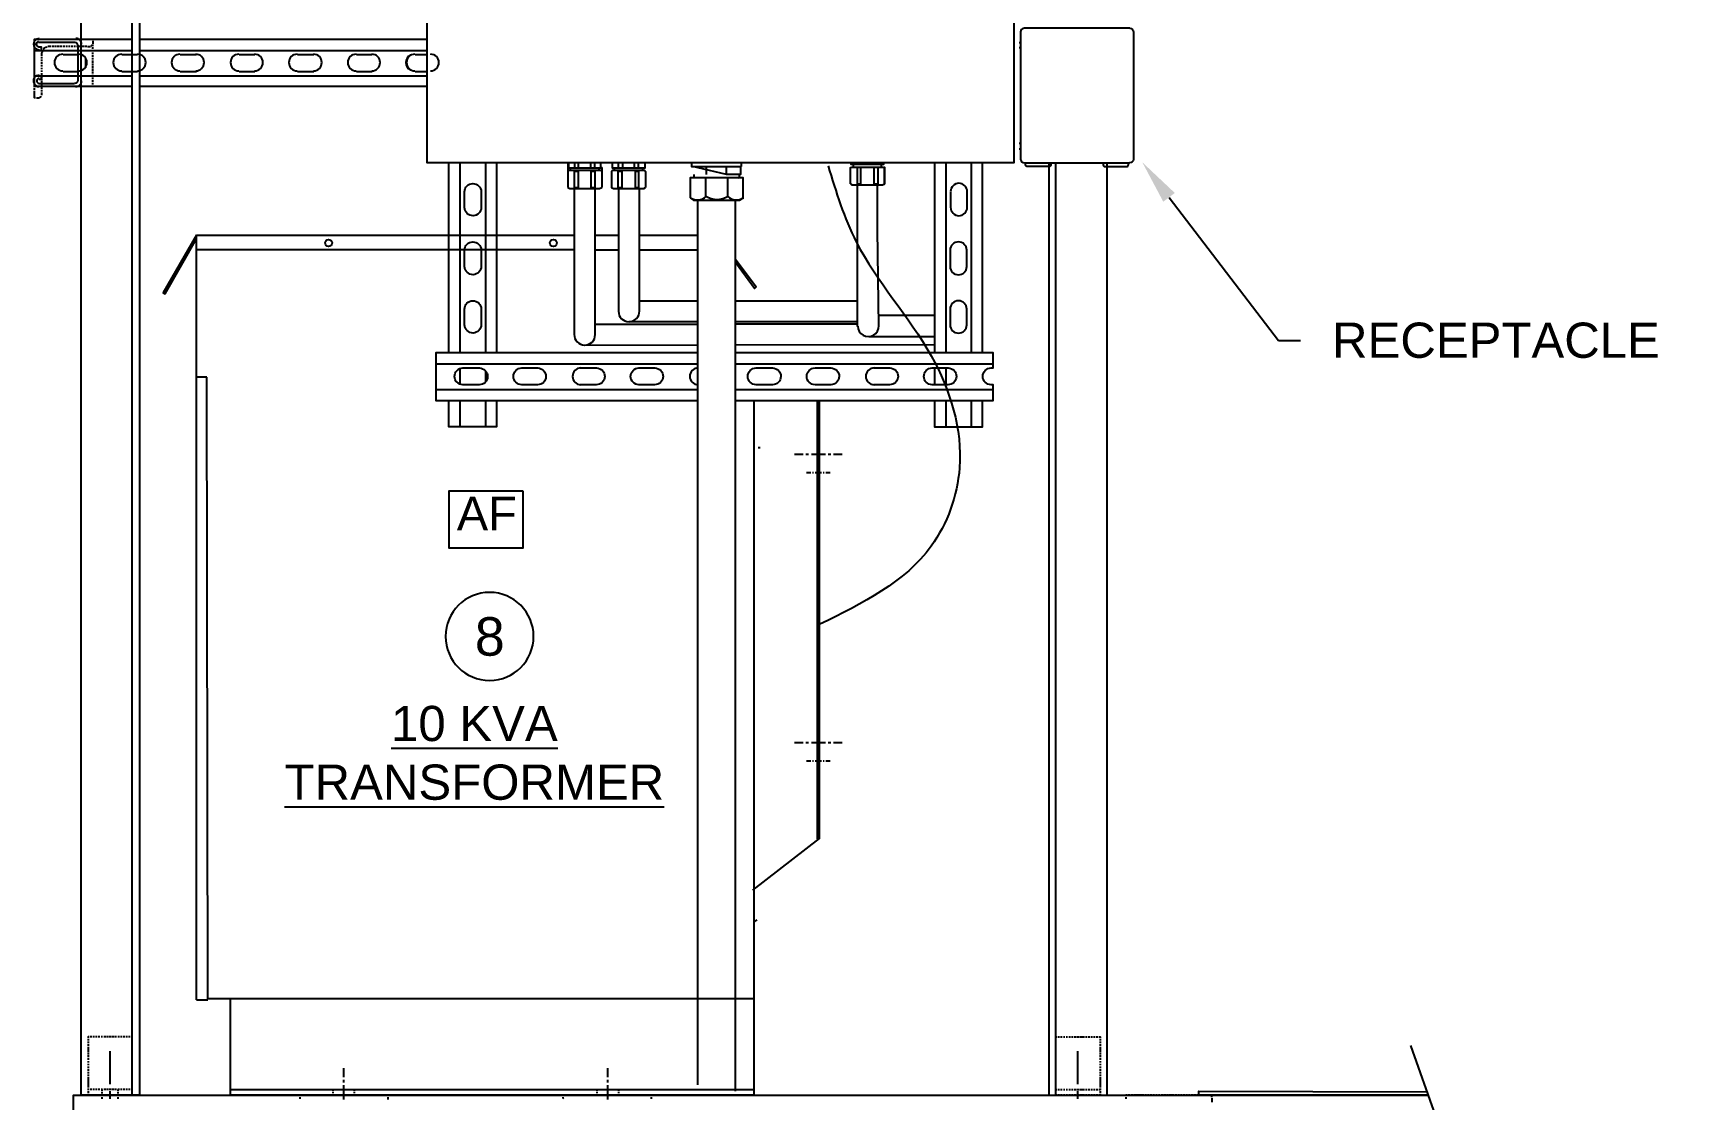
# Model space of a CAD drawing. Header units: feet. Extents: x -159 to 1687, y -48 to 1556.
# Drawn here: x 1392.9 to 1449.8, y 1010.7 to 1047 of the extents above; entities that cross this region are included whole.
import ezdxf
from ezdxf import colors
from ezdxf.entities.mleader import LeaderData, LeaderLine
from ezdxf.enums import TextEntityAlignment as Align
from ezdxf.math import Vec2, Vec3

# ---------------------------------------------------------------- set-up
doc = ezdxf.new("R2010")
doc.units = ezdxf.units.FT
doc.header["$MEASUREMENT"] = 0
for name, color, linetype in [('E-TEXT', 7, 'Continuous'), ('G-ANNO-TEXT', 1, 'Continuous'), ('PDF8_0', 7, 'Continuous'), ('PDF8_LP_OBJ-Hidden', 7, 'Continuous'), ('PDF8_LP_OBJ-Misc', 7, 'Continuous'), ('PDF8_LP_OBJ-Text', 7, 'Continuous'), ('PDF8_Top Plate', 7, 'Continuous')]:
    doc.layers.add(name, color=color, linetype=linetype)
doc.styles.add('NEI-A', font='arial.ttf')

# ---------------------------------------------------------------- blocks, each defined once
blk = doc.blocks.new('CIRCTAG')
at = {"color": 0, "linetype": 'ByBlock', "lineweight": -2, "transparency": 16777216}
blk.add_circle((0, 0), 0.125, dxfattribs=at)
at = {"layer": 'E-TEXT', "color": 0, "transparency": 16777216, "style": 'NEI-A'}
blk.add_attdef('TAGNUMBER', text='', height=0.1, dxfattribs=at).set_placement((0, 0), align=Align.MIDDLE_CENTER)

msp = doc.modelspace()

# ---------------------------------------------------------------- linework, layer by layer
msp.add_lwpolyline([(1398.5041, 1014.04823), (1398.89076, 1014.0489)])
at = {"color": 1}
msp.add_spline([(1420.02905, 1042.47463), (1420.99224, 1039.88313), (1423.54841, 1035.99587), (1424.5116, 1032.18266), (1423.54841, 1029.51711), (1419.74704, 1026.85157)], degree=3, dxfattribs=at)
at = {"layer": 'PDF8_0', "lineweight": 25}
msp.add_lwpolyline([(1439.88849, 1012.50026), (1442.4474, 1005.26535), (1443.73606, 1005.24695), (1441.72943, 1003.5901), (1443.0365, 1003.57169), (1445.577, 996.33678)], dxfattribs=at)
at = {"layer": 'PDF8_LP_OBJ-Hidden', "lineweight": 25}
msp.add_line((1394.96619, 1046.72338), (1394.96619, 1046.63133), dxfattribs=at)
for points in [[(1392.97797, 1046.74179), (1392.97797, 1046.79702), (1393.01479, 1046.79702)], [(1392.97797, 1046.64974), (1392.97797, 1046.72338)], [(1392.97797, 1046.5577), (1392.97797, 1046.61292)], [(1392.97797, 1046.46565), (1392.97797, 1046.52088)], [(1392.97797, 1046.3736), (1392.97797, 1046.42883)], [(1393.05161, 1046.79702), (1393.10683, 1046.79702)], [(1393.14365, 1046.79702), (1393.19888, 1046.79702)], [(1393.2357, 1046.79702), (1393.30934, 1046.79702)], [(1393.25411, 1046.42883), (1393.25411, 1046.41042), (1393.2357, 1046.3736), (1393.2357, 1046.35519)], [(1393.32775, 1046.48406), (1393.30934, 1046.48406), (1393.29093, 1046.44724), (1393.27252, 1046.44724)], [(1393.32775, 1046.79702), (1393.40138, 1046.79702)], [(1393.40138, 1046.53929), (1393.38297, 1046.52088), (1393.34616, 1046.50247)], [(1393.41979, 1046.79702), (1393.49343, 1046.79702)], [(1393.53025, 1046.53929), (1393.4382, 1046.53929)], [(1393.51184, 1046.79702), (1393.58548, 1046.79702)], [(1393.64071, 1046.53929), (1393.56707, 1046.53929)], [(1393.6223, 1046.79702), (1393.67753, 1046.79702)], [(1393.73275, 1046.53929), (1393.65912, 1046.53929)], [(1393.71434, 1046.79702), (1393.76957, 1046.79702)], [(1393.8248, 1046.53929), (1393.75116, 1046.53929)], [(1393.80639, 1046.79702), (1393.86162, 1046.79702)], [(1393.91685, 1046.53929), (1393.84321, 1046.53929)], [(1393.89844, 1046.79702), (1393.95367, 1046.79702)], [(1394.0089, 1046.53929), (1393.95367, 1046.53929)], [(1393.99049, 1046.79702), (1394.04571, 1046.79702)], [(1394.10094, 1046.53929), (1394.04571, 1046.53929)], [(1394.08253, 1046.79702), (1394.13776, 1046.79702)], [(1394.19299, 1046.53929), (1394.13776, 1046.53929)], [(1394.17458, 1046.79702), (1394.22981, 1046.79702)], [(1394.28504, 1046.53929), (1394.22981, 1046.53929)], [(1394.26663, 1046.79702), (1394.34027, 1046.79702)], [(1394.37708, 1046.53929), (1394.32186, 1046.53929)], [(1394.35867, 1046.79702), (1394.43231, 1046.79702)], [(1394.46913, 1046.53929), (1394.4139, 1046.53929)], [(1394.45072, 1046.79702), (1394.52436, 1046.79702)], [(1394.56118, 1046.53929), (1394.50595, 1046.53929)], [(1394.54277, 1046.79702), (1394.61641, 1046.79702)], [(1394.67163, 1046.53929), (1394.598, 1046.53929)], [(1394.65323, 1046.79702), (1394.70845, 1046.79702)], [(1394.76368, 1046.53929), (1394.69004, 1046.53929)], [(1394.74527, 1046.79702), (1394.8005, 1046.79702)], [(1394.78209, 1046.53929), (1394.89255, 1046.53929)], [(1394.83732, 1046.79702), (1394.89255, 1046.79702)], [(1394.91096, 1046.5577), (1394.92937, 1046.5761), (1394.94778, 1046.59451)], [(1394.92937, 1046.79702), (1394.96619, 1046.79702), (1394.96619, 1046.74179)], [(1394.96619, 1046.5577), (1394.96619, 1046.61292)], [(1394.96619, 1046.46565), (1394.96619, 1046.52088)], [(1394.96619, 1046.3736), (1394.96619, 1046.42883)], [(1392.97797, 1046.28155), (1392.97797, 1046.33678)], [(1392.97797, 1046.18951), (1392.97797, 1046.24474)], [(1392.97797, 1046.09746), (1392.97797, 1046.15269)], [(1392.97797, 1045.987), (1392.97797, 1046.06064)], [(1392.97797, 1045.89496), (1392.97797, 1045.96859)], [(1392.97797, 1045.80291), (1392.97797, 1045.87655)], [(1393.2357, 1046.33678), (1393.21729, 1046.29996), (1393.21729, 1046.22633)], [(1393.21729, 1046.18951), (1393.21729, 1046.13428)], [(1393.21729, 1046.09746), (1393.21729, 1046.04223)], [(1393.21729, 1046.00541), (1393.21729, 1045.95018)], [(1393.21729, 1045.91337), (1393.21729, 1045.85814)], [(1394.96619, 1046.28155), (1394.96619, 1046.33678)], [(1394.96619, 1046.18951), (1394.96619, 1046.24474)], [(1394.96619, 1046.09746), (1394.96619, 1046.15269)], [(1394.96619, 1045.987), (1394.96619, 1046.06064)], [(1394.96619, 1045.89496), (1394.96619, 1045.96859)], [(1394.96619, 1045.80291), (1394.96619, 1045.87655)], [(1392.97797, 1045.71086), (1392.97797, 1045.7845)], [(1392.97797, 1045.61881), (1392.97797, 1045.69245)], [(1392.97797, 1045.52677), (1392.97797, 1045.582)], [(1392.97797, 1045.43472), (1392.97797, 1045.48995)], [(1392.97797, 1045.34267), (1392.97797, 1045.3979)], [(1392.97797, 1045.25063), (1392.97797, 1045.30585)], [(1393.21729, 1045.82132), (1393.21729, 1045.76609)], [(1393.21729, 1045.72927), (1393.21729, 1045.67404)], [(1393.21729, 1045.63722), (1393.21729, 1045.56359)], [(1393.21729, 1045.54518), (1393.21729, 1045.47154)], [(1393.21729, 1045.45313), (1393.21729, 1045.37949)], [(1393.21729, 1045.36108), (1393.21729, 1045.28745)], [(1394.96619, 1045.71086), (1394.96619, 1045.7845)], [(1394.96619, 1045.61881), (1394.96619, 1045.69245)], [(1394.96619, 1045.52677), (1394.96619, 1045.582)], [(1394.96619, 1045.43472), (1394.96619, 1045.48995)], [(1394.96619, 1045.34267), (1394.96619, 1045.3979)], [(1394.96619, 1045.25063), (1394.96619, 1045.30585)], [(1392.97797, 1045.15858), (1392.97797, 1045.21381)], [(1392.97797, 1045.06653), (1392.97797, 1045.12176)], [(1392.97797, 1044.95608), (1392.97797, 1045.02971)], [(1392.97797, 1044.86403), (1392.97797, 1044.93767)], [(1393.01479, 1044.79039), (1392.97797, 1044.79039), (1392.97797, 1044.84562)], [(1393.05161, 1044.79039), (1393.14365, 1044.79039)], [(1393.16206, 1044.8088), (1393.18047, 1044.82721), (1393.19888, 1044.82721), (1393.19888, 1044.84562)], [(1393.21729, 1045.25063), (1393.21729, 1045.1954)], [(1393.21729, 1045.15858), (1393.21729, 1045.10335)], [(1393.21729, 1045.06653), (1393.21729, 1045.0113)], [(1393.21729, 1044.97448), (1393.21729, 1044.88244)], [(1394.96619, 1045.17699), (1394.96619, 1045.21381)], [(1394.84062, 1012.79481), (1394.8038, 1012.79481), (1394.8038, 1012.75799)], [(1394.8038, 1012.72117), (1394.8038, 1012.66594)], [(1394.8038, 1012.62912), (1394.8038, 1012.5739)], [(1394.8038, 1012.53708), (1394.8038, 1012.48185)], [(1394.8038, 1012.44503), (1394.8038, 1012.37139)], [(1394.8038, 1012.35298), (1394.8038, 1012.27935)], [(1394.93267, 1012.79481), (1394.87744, 1012.79481)], [(1395.02472, 1012.79481), (1394.96949, 1012.79481)], [(1395.11677, 1012.79481), (1395.06154, 1012.79481)], [(1395.20881, 1012.79481), (1395.15358, 1012.79481)], [(1395.30086, 1012.79481), (1395.24563, 1012.79481)], [(1395.41132, 1012.79481), (1395.33768, 1012.79481)], [(1395.50336, 1012.79481), (1395.42973, 1012.79481)], [(1395.59541, 1012.79481), (1395.52177, 1012.79481)], [(1395.68746, 1012.79481), (1395.61382, 1012.79481)], [(1395.7795, 1012.79481), (1395.70587, 1012.79481)], [(1395.87155, 1012.79481), (1395.81632, 1012.79481)], [(1395.9636, 1012.79481), (1395.90837, 1012.79481)], [(1396.05565, 1012.79481), (1396.00042, 1012.79481)], [(1396.14769, 1012.79481), (1396.09246, 1012.79481)], [(1396.23974, 1012.79481), (1396.18451, 1012.79481)], [(1396.31338, 1012.75799), (1396.31338, 1012.79481), (1396.27656, 1012.79481)], [(1396.31338, 1012.66594), (1396.31338, 1012.72117)], [(1396.31338, 1012.5739), (1396.31338, 1012.62912)], [(1396.31338, 1012.48185), (1396.31338, 1012.53708)], [(1396.31338, 1012.37139), (1396.31338, 1012.44503)], [(1396.31338, 1012.27935), (1396.31338, 1012.35298)], [(1427.79349, 1012.75799), (1427.79349, 1012.79481), (1427.83031, 1012.79481)], [(1427.79349, 1012.66594), (1427.79349, 1012.72117)], [(1427.79349, 1012.5739), (1427.79349, 1012.62912)], [(1427.79349, 1012.48185), (1427.79349, 1012.53708)], [(1427.79349, 1012.37139), (1427.79349, 1012.44503)], [(1427.79349, 1012.27935), (1427.79349, 1012.35298)], [(1427.86713, 1012.79481), (1427.92236, 1012.79481)], [(1427.95918, 1012.79481), (1428.01441, 1012.79481)], [(1428.05123, 1012.79481), (1428.10645, 1012.79481)], [(1428.14327, 1012.79481), (1428.1985, 1012.79481)], [(1428.23532, 1012.79481), (1428.29055, 1012.79481)], [(1428.32737, 1012.79481), (1428.3826, 1012.79481)], [(1428.41942, 1012.79481), (1428.49305, 1012.79481)], [(1428.51146, 1012.79481), (1428.5851, 1012.79481)], [(1428.60351, 1012.79481), (1428.67715, 1012.79481)], [(1428.69556, 1012.79481), (1428.76919, 1012.79481)], [(1428.80601, 1012.79481), (1428.86124, 1012.79481)], [(1428.89806, 1012.79481), (1428.95329, 1012.79481)], [(1428.99011, 1012.79481), (1429.04534, 1012.79481)], [(1429.08215, 1012.79481), (1429.13738, 1012.79481)], [(1429.1742, 1012.79481), (1429.22943, 1012.79481)], [(1429.26625, 1012.79481), (1429.30307, 1012.79481), (1429.30307, 1012.75799)], [(1429.30307, 1012.72117), (1429.30307, 1012.66594)], [(1429.30307, 1012.62912), (1429.30307, 1012.5739)], [(1429.30307, 1012.53708), (1429.30307, 1012.48185)], [(1429.30307, 1012.44503), (1429.30307, 1012.37139)], [(1429.30307, 1012.35298), (1429.30307, 1012.27935)], [(1394.8038, 1012.26094), (1394.8038, 1012.1873)], [(1394.8038, 1012.16889), (1394.8038, 1012.09525)], [(1394.8038, 1012.05843), (1394.8038, 1012.0032)], [(1394.8038, 1011.96639), (1394.8038, 1011.91116)], [(1394.8038, 1011.87434), (1394.8038, 1011.81911)], [(1394.8038, 1011.78229), (1394.8038, 1011.72706)], [(1396.31338, 1012.1873), (1396.31338, 1012.26094)], [(1396.31338, 1012.09525), (1396.31338, 1012.16889)], [(1396.31338, 1012.0032), (1396.31338, 1012.05843)], [(1396.31338, 1011.91116), (1396.31338, 1011.96639)], [(1396.31338, 1011.81911), (1396.31338, 1011.87434)], [(1396.31338, 1011.72706), (1396.31338, 1011.78229)], [(1427.79349, 1012.1873), (1427.79349, 1012.26094)], [(1427.79349, 1012.09525), (1427.79349, 1012.16889)], [(1427.79349, 1012.0032), (1427.79349, 1012.05843)], [(1427.79349, 1011.91116), (1427.79349, 1011.96639)], [(1427.79349, 1011.81911), (1427.79349, 1011.87434)], [(1427.79349, 1011.72706), (1427.79349, 1011.78229)], [(1429.30307, 1012.26094), (1429.30307, 1012.1873)], [(1429.30307, 1012.16889), (1429.30307, 1012.09525)], [(1429.30307, 1012.05843), (1429.30307, 1012.0032)], [(1429.30307, 1011.96639), (1429.30307, 1011.91116)], [(1429.30307, 1011.87434), (1429.30307, 1011.81911)], [(1429.30307, 1011.78229), (1429.30307, 1011.72706)], [(1394.8038, 1011.69024), (1394.8038, 1011.63502)], [(1394.8038, 1011.5982), (1394.8038, 1011.54297)], [(1394.8038, 1011.50615), (1394.8038, 1011.45092)], [(1394.8038, 1011.4141), (1394.8038, 1011.34047)], [(1394.8038, 1011.32206), (1394.8038, 1011.24842)], [(1394.8038, 1011.23001), (1394.8038, 1011.15637)], [(1396.31338, 1011.63502), (1396.31338, 1011.69024)], [(1396.31338, 1011.54297), (1396.31338, 1011.5982)], [(1396.31338, 1011.45092), (1396.31338, 1011.50615)], [(1396.31338, 1011.34047), (1396.31338, 1011.4141)], [(1396.31338, 1011.24842), (1396.31338, 1011.32206)], [(1396.31338, 1011.15637), (1396.31338, 1011.23001)], [(1427.79349, 1011.63502), (1427.79349, 1011.69024)], [(1427.79349, 1011.54297), (1427.79349, 1011.5982)], [(1427.79349, 1011.45092), (1427.79349, 1011.50615)], [(1427.79349, 1011.34047), (1427.79349, 1011.4141)], [(1427.79349, 1011.24842), (1427.79349, 1011.32206)], [(1427.79349, 1011.15637), (1427.79349, 1011.23001)], [(1429.30307, 1011.69024), (1429.30307, 1011.63502)], [(1429.30307, 1011.5982), (1429.30307, 1011.54297)], [(1429.30307, 1011.50615), (1429.30307, 1011.45092)], [(1429.30307, 1011.4141), (1429.30307, 1011.34047)], [(1429.30307, 1011.32206), (1429.30307, 1011.24842)], [(1429.30307, 1011.23001), (1429.30307, 1011.15637)], [(1394.8038, 1011.13796), (1394.8038, 1011.06432)], [(1394.8038, 1011.0275), (1394.8038, 1010.97228)], [(1394.84062, 1010.99069), (1394.8038, 1010.99069)], [(1394.8038, 1010.93546), (1394.8038, 1010.88023)], [(1394.8038, 1010.84341), (1394.8038, 1010.80659), (1394.84062, 1010.80659)], [(1394.93267, 1010.99069), (1394.87744, 1010.99069)], [(1394.87744, 1010.80659), (1394.93267, 1010.80659)], [(1395.02472, 1010.99069), (1394.96949, 1010.99069)], [(1394.96949, 1010.80659), (1395.02472, 1010.80659)], [(1395.11677, 1010.99069), (1395.06154, 1010.99069)], [(1395.06154, 1010.80659), (1395.11677, 1010.80659)], [(1395.20881, 1010.99069), (1395.15358, 1010.99069)], [(1395.15358, 1010.80659), (1395.20881, 1010.80659)], [(1395.30086, 1010.99069), (1395.24563, 1010.99069)], [(1395.24563, 1010.80659), (1395.30086, 1010.80659)], [(1395.28245, 1010.95387), (1395.28245, 1010.99069)], [(1395.28245, 1010.86182), (1395.28245, 1010.91705)], [(1395.28245, 1010.76977), (1395.28245, 1010.825)], [(1395.28245, 1010.67773), (1395.28245, 1010.73295)], [(1395.41132, 1010.99069), (1395.33768, 1010.99069)], [(1395.33768, 1010.80659), (1395.41132, 1010.80659)], [(1395.50336, 1010.99069), (1395.42973, 1010.99069)], [(1395.42973, 1010.80659), (1395.50336, 1010.80659)], [(1395.59541, 1010.99069), (1395.52177, 1010.99069)], [(1395.52177, 1010.80659), (1395.59541, 1010.80659)], [(1395.68746, 1010.99069), (1395.61382, 1010.99069)], [(1395.61382, 1010.80659), (1395.68746, 1010.80659)], [(1395.7795, 1010.99069), (1395.70587, 1010.99069)], [(1395.70587, 1010.80659), (1395.7795, 1010.80659)], [(1395.87155, 1010.99069), (1395.81632, 1010.99069)], [(1395.81632, 1010.80659), (1395.87155, 1010.80659)], [(1395.83473, 1010.95387), (1395.83473, 1010.99069)], [(1395.83473, 1010.86182), (1395.83473, 1010.91705)], [(1395.83473, 1010.76977), (1395.83473, 1010.825)], [(1395.83473, 1010.67773), (1395.83473, 1010.73295)], [(1395.9636, 1010.99069), (1395.90837, 1010.99069)], [(1395.90837, 1010.80659), (1395.9636, 1010.80659)], [(1396.05565, 1010.99069), (1396.00042, 1010.99069)], [(1396.00042, 1010.80659), (1396.05565, 1010.80659)], [(1396.14769, 1010.99069), (1396.09246, 1010.99069)], [(1396.09246, 1010.80659), (1396.14769, 1010.80659)], [(1396.23974, 1010.99069), (1396.18451, 1010.99069)], [(1396.18451, 1010.80659), (1396.23974, 1010.80659)], [(1396.31338, 1010.99069), (1396.27656, 1010.99069)], [(1396.27656, 1010.80659), (1396.31338, 1010.80659), (1396.31338, 1010.84341)], [(1396.31338, 1011.06432), (1396.31338, 1011.13796)], [(1396.31338, 1010.97228), (1396.31338, 1011.0275)], [(1396.31338, 1010.88023), (1396.31338, 1010.93546)], [(1402.03871, 1010.80659), (1402.0203, 1010.80659), (1402.0203, 1010.76977)], [(1402.0203, 1010.73295), (1402.0203, 1010.67773)], [(1402.14917, 1010.80659), (1402.07553, 1010.80659)], [(1402.24121, 1010.80659), (1402.16757, 1010.80659)], [(1402.33326, 1010.80659), (1402.25962, 1010.80659)], [(1402.42531, 1010.80659), (1402.35167, 1010.80659)], [(1402.51735, 1010.80659), (1402.46213, 1010.80659)], [(1402.6094, 1010.80659), (1402.55417, 1010.80659)], [(1402.70145, 1010.80659), (1402.64622, 1010.80659)], [(1402.7935, 1010.80659), (1402.73827, 1010.80659)], [(1402.88554, 1010.80659), (1402.83031, 1010.80659)], [(1402.97759, 1010.80659), (1402.92236, 1010.80659)], [(1403.06964, 1010.80659), (1403.01441, 1010.80659)], [(1403.18009, 1010.80659), (1403.10646, 1010.80659)], [(1403.27214, 1010.80659), (1403.1985, 1010.80659)], [(1403.36419, 1010.80659), (1403.29055, 1010.80659)], [(1403.45623, 1010.80659), (1403.3826, 1010.80659)], [(1403.54828, 1010.80659), (1403.49305, 1010.80659)], [(1403.64033, 1010.80659), (1403.5851, 1010.80659)], [(1403.73238, 1010.80659), (1403.67715, 1010.80659)], [(1403.82442, 1010.80659), (1403.76919, 1010.80659)], [(1403.91647, 1010.80659), (1403.86124, 1010.80659)], [(1404.00852, 1010.80659), (1403.95329, 1010.80659)], [(1404.10056, 1010.80659), (1404.04534, 1010.80659)], [(1404.21102, 1010.80659), (1404.13738, 1010.80659)], [(1404.30307, 1010.80659), (1404.22943, 1010.80659)], [(1404.39512, 1010.80659), (1404.32148, 1010.80659)], [(1404.48716, 1010.80659), (1404.41352, 1010.80659)], [(1404.57921, 1010.80659), (1404.52398, 1010.80659)], [(1404.67126, 1010.80659), (1404.61603, 1010.80659)], [(1404.7633, 1010.80659), (1404.70808, 1010.80659)], [(1404.85535, 1010.80659), (1404.80012, 1010.80659)], [(1404.9474, 1010.80659), (1404.89217, 1010.80659)], [(1405.02104, 1010.76977), (1405.02104, 1010.80659), (1404.98422, 1010.80659)], [(1405.02104, 1010.73295), (1405.02104, 1010.65932)], [(1411.0041, 1010.76977), (1411.0041, 1010.80659), (1411.04092, 1010.80659)], [(1411.02251, 1010.67773), (1411.0041, 1010.69614), (1411.0041, 1010.73295)], [(1411.07774, 1010.80659), (1411.13296, 1010.80659)], [(1411.16978, 1010.80659), (1411.22501, 1010.80659)], [(1411.26183, 1010.80659), (1411.31706, 1010.80659)], [(1411.35388, 1010.80659), (1411.42752, 1010.80659)], [(1411.44593, 1010.80659), (1411.51956, 1010.80659)], [(1411.53797, 1010.80659), (1411.61161, 1010.80659)], [(1411.63002, 1010.80659), (1411.70366, 1010.80659)], [(1411.74048, 1010.80659), (1411.7957, 1010.80659)], [(1411.83252, 1010.80659), (1411.88775, 1010.80659)], [(1411.92457, 1010.80659), (1411.9798, 1010.80659)], [(1412.01662, 1010.80659), (1412.07185, 1010.80659)], [(1412.10866, 1010.80659), (1412.16389, 1010.80659)], [(1412.20071, 1010.80659), (1412.25594, 1010.80659)], [(1412.29276, 1010.80659), (1412.34799, 1010.80659)], [(1412.38481, 1010.80659), (1412.45844, 1010.80659)], [(1412.47685, 1010.80659), (1412.55049, 1010.80659)], [(1412.5689, 1010.80659), (1412.64254, 1010.80659)], [(1412.66095, 1010.80659), (1412.73458, 1010.80659)], [(1412.7714, 1010.80659), (1412.82663, 1010.80659)], [(1412.86345, 1010.80659), (1412.91868, 1010.80659)], [(1412.9555, 1010.80659), (1413.01073, 1010.80659)], [(1413.04755, 1010.80659), (1413.10277, 1010.80659)], [(1413.13959, 1010.80659), (1413.19482, 1010.80659)], [(1413.23164, 1010.80659), (1413.28687, 1010.80659)], [(1413.32369, 1010.80659), (1413.37891, 1010.80659)], [(1413.41573, 1010.80659), (1413.48937, 1010.80659)], [(1413.50778, 1010.80659), (1413.58142, 1010.80659)], [(1413.59983, 1010.80659), (1413.67347, 1010.80659)], [(1413.69188, 1010.80659), (1413.76551, 1010.80659)], [(1413.80233, 1010.80659), (1413.85756, 1010.80659)], [(1413.89438, 1010.80659), (1413.94961, 1010.80659)], [(1413.98643, 1010.80659), (1414.00484, 1010.80659), (1414.00484, 1010.76977)], [(1414.00484, 1010.73295), (1414.00484, 1010.67773)], [(1427.79349, 1011.06432), (1427.79349, 1011.13796)], [(1427.79349, 1010.97228), (1427.79349, 1011.0275)], [(1427.79349, 1010.99069), (1427.83031, 1010.99069)], [(1427.79349, 1010.88023), (1427.79349, 1010.93546)], [(1427.83031, 1010.80659), (1427.79349, 1010.80659), (1427.79349, 1010.84341)], [(1427.86713, 1010.99069), (1427.92236, 1010.99069)], [(1427.92236, 1010.80659), (1427.86713, 1010.80659)], [(1427.95918, 1010.99069), (1428.01441, 1010.99069)], [(1428.01441, 1010.80659), (1427.95918, 1010.80659)], [(1428.05123, 1010.99069), (1428.10645, 1010.99069)], [(1428.10645, 1010.80659), (1428.05123, 1010.80659)], [(1428.14327, 1010.99069), (1428.1985, 1010.99069)], [(1428.1985, 1010.80659), (1428.14327, 1010.80659)], [(1428.23532, 1010.99069), (1428.29055, 1010.99069)], [(1428.29055, 1010.80659), (1428.23532, 1010.80659)], [(1428.32737, 1010.99069), (1428.3826, 1010.99069)], [(1428.3826, 1010.80659), (1428.32737, 1010.80659)], [(1428.41942, 1010.99069), (1428.49305, 1010.99069)], [(1428.49305, 1010.80659), (1428.41942, 1010.80659)], [(1428.51146, 1010.99069), (1428.5851, 1010.99069)], [(1428.5851, 1010.80659), (1428.51146, 1010.80659)], [(1428.60351, 1010.99069), (1428.67715, 1010.99069)], [(1428.67715, 1010.80659), (1428.60351, 1010.80659)], [(1428.69556, 1010.99069), (1428.76919, 1010.99069)], [(1428.76919, 1010.80659), (1428.69556, 1010.80659)], [(1428.80601, 1010.99069), (1428.86124, 1010.99069)], [(1428.86124, 1010.80659), (1428.80601, 1010.80659)], [(1428.89806, 1010.99069), (1428.95329, 1010.99069)], [(1428.95329, 1010.80659), (1428.89806, 1010.80659)], [(1428.99011, 1010.99069), (1429.04534, 1010.99069)], [(1429.04534, 1010.80659), (1428.99011, 1010.80659)], [(1429.08215, 1010.99069), (1429.13738, 1010.99069)], [(1429.13738, 1010.80659), (1429.08215, 1010.80659)], [(1429.1742, 1010.99069), (1429.22943, 1010.99069)], [(1429.22943, 1010.80659), (1429.1742, 1010.80659)], [(1429.26625, 1010.99069), (1429.30307, 1010.99069)], [(1429.30307, 1010.84341), (1429.30307, 1010.80659), (1429.26625, 1010.80659)], [(1429.30307, 1011.13796), (1429.30307, 1011.06432)], [(1429.30307, 1011.0275), (1429.30307, 1010.97228)], [(1429.30307, 1010.93546), (1429.30307, 1010.88023)], [(1430.22354, 1010.80659), (1430.18672, 1010.80659), (1430.18672, 1010.76977)], [(1430.18672, 1010.73295), (1430.18672, 1010.67773)], [(1430.31559, 1010.80659), (1430.26036, 1010.80659)], [(1430.42604, 1010.80659), (1430.3524, 1010.80659)], [(1430.51809, 1010.80659), (1430.44445, 1010.80659)], [(1430.61014, 1010.80659), (1430.5365, 1010.80659)], [(1430.70218, 1010.80659), (1430.62855, 1010.80659)], [(1430.79423, 1010.80659), (1430.72059, 1010.80659)], [(1430.88628, 1010.80659), (1430.83105, 1010.80659)], [(1430.97833, 1010.80659), (1430.9231, 1010.80659)], [(1431.07037, 1010.80659), (1431.01514, 1010.80659)], [(1431.16242, 1010.80659), (1431.10719, 1010.80659)], [(1431.25447, 1010.80659), (1431.19924, 1010.80659)], [(1431.34651, 1010.80659), (1431.29129, 1010.80659)], [(1431.45697, 1010.80659), (1431.38333, 1010.80659)], [(1431.54902, 1010.80659), (1431.47538, 1010.80659)], [(1431.64106, 1010.80659), (1431.56743, 1010.80659)], [(1431.73311, 1010.80659), (1431.65947, 1010.80659)], [(1431.82516, 1010.80659), (1431.75152, 1010.80659)], [(1431.91721, 1010.80659), (1431.86198, 1010.80659)], [(1432.00925, 1010.80659), (1431.95402, 1010.80659)], [(1432.1013, 1010.80659), (1432.04607, 1010.80659)], [(1432.19335, 1010.80659), (1432.13812, 1010.80659)], [(1432.28539, 1010.80659), (1432.23017, 1010.80659)], [(1432.37744, 1010.80659), (1432.32221, 1010.80659)], [(1432.4879, 1010.80659), (1432.41426, 1010.80659)], [(1432.57995, 1010.80659), (1432.50631, 1010.80659)], [(1432.67199, 1010.80659), (1432.59835, 1010.80659)], [(1432.76404, 1010.80659), (1432.6904, 1010.80659)], [(1432.85609, 1010.80659), (1432.78245, 1010.80659)], [(1432.94813, 1010.80659), (1432.89291, 1010.80659)], [(1433.04018, 1010.80659), (1432.98495, 1010.80659)], [(1433.11382, 1010.73295), (1433.11382, 1010.80659), (1433.077, 1010.80659)], [(1433.11382, 1010.69614), (1433.11382, 1010.56727)]]:
    msp.add_lwpolyline(points, dxfattribs=at)
at = {"layer": 'PDF8_LP_OBJ-Misc', "lineweight": 25}
for p, q in [((1412.3143, 1042.41557), (1412.3143, 1041.73443)), ((1411.37542, 1039.61734), (1398.5041, 1039.61734))]:
    msp.add_line(p, q, dxfattribs=at)
for points in [[(1396.5527, 1086.78573), (1396.5527, 1010.80659), (1394.56448, 1010.80659), (1394.56448, 1065.53781)], [(1396.31338, 1010.80659), (1396.31338, 1086.78573)], [(1396.31338, 1045.17699), (1392.97797, 1045.17699), (1392.97797, 1046.79702), (1396.31338, 1046.79702)], [(1393.22059, 1046.41042), (1393.22059, 1046.52088), (1393.11014, 1046.52088)], [(1396.5527, 1046.79702), (1406.36806, 1046.79702)], [(1426.59623, 1046.66815), (1426.541, 1046.66815)], [(1426.59623, 1046.50247), (1426.541, 1046.50247)], [(1392.97797, 1046.41042), (1396.31338, 1046.41042)], [(1394.48754, 1046.26314), (1393.95367, 1046.26314)], [(1394.72686, 1045.82132), (1394.72686, 1046.13428)], [(1396.49417, 1046.26314), (1395.96029, 1046.26314)], [(1396.5527, 1046.41042), (1406.36806, 1046.41042)], [(1398.5008, 1046.26314), (1397.94851, 1046.26314)], [(1400.48901, 1046.26314), (1399.95514, 1046.26314)], [(1402.49564, 1046.26314), (1401.94336, 1046.26314)], [(1404.48386, 1046.26314), (1403.94998, 1046.26314)], [(1406.36806, 1046.26314), (1405.95661, 1046.26314)], [(1392.97797, 1045.54518), (1396.31338, 1045.54518)], [(1393.12855, 1045.43472), (1393.22059, 1045.43472), (1393.22059, 1045.54518)], [(1393.95367, 1045.69245), (1394.48754, 1045.69245)], [(1395.96029, 1045.69245), (1396.49417, 1045.69245)], [(1396.5527, 1045.54518), (1406.36806, 1045.54518)], [(1397.94851, 1045.69245), (1398.5008, 1045.69245)], [(1399.95514, 1045.69245), (1400.48901, 1045.69245)], [(1401.94336, 1045.69245), (1402.49564, 1045.69245)], [(1403.94998, 1045.69245), (1404.48386, 1045.69245)], [(1405.95661, 1045.69245), (1406.36806, 1045.69245)], [(1394.34357, 1045.26904), (1393.12855, 1045.26904)], [(1406.36806, 1045.17699), (1396.5527, 1045.17699)], [(1426.541, 1043.244), (1426.59623, 1043.244)], [(1426.541, 1043.0599), (1426.59623, 1043.0599)], [(1407.10443, 1036.10114), (1407.10443, 1042.58126)], [(1407.47262, 1042.58126), (1407.47262, 1036.10114)], [(1408.35628, 1042.58126), (1408.35628, 1036.10114)], [(1408.72446, 1042.58126), (1408.72446, 1036.10114)], [(1412.27748, 1042.58126), (1412.27748, 1042.39717), (1411.17292, 1042.39717), (1411.17292, 1042.58126)], [(1411.19133, 1042.39717), (1411.19133, 1042.58126)], [(1411.39383, 1042.39717), (1411.39383, 1042.58126)], [(1411.5227, 1042.39717), (1411.5227, 1042.58126)], [(1411.94611, 1042.39717), (1411.94611, 1042.58126)], [(1412.07498, 1042.39717), (1412.07498, 1042.58126)], [(1413.78706, 1042.58126), (1413.78706, 1042.39717), (1412.68249, 1042.39717), (1412.68249, 1042.58126)], [(1412.88499, 1042.39717), (1412.88499, 1042.58126)], [(1413.03227, 1042.39717), (1413.03227, 1042.58126)], [(1413.43728, 1042.39717), (1413.43728, 1042.58126)], [(1413.56614, 1042.39717), (1413.56614, 1042.58126)], [(1415.37027, 1042.58126), (1415.37027, 1042.45239), (1417.08234, 1042.45239)], [(1417.04552, 1042.45239), (1417.04552, 1042.17625), (1416.56688, 1042.17625), (1415.40709, 1042.45239)], [(1415.88573, 1042.17625), (1415.88573, 1042.45239)], [(1416.56688, 1042.17625), (1416.56688, 1042.45239)], [(1417.08234, 1042.45239), (1417.08234, 1042.58126)], [(1421.92402, 1042.58126), (1421.92402, 1042.52603), (1420.81946, 1042.52603), (1420.81946, 1042.58126)], [(1420.89309, 1042.43398), (1420.89309, 1042.52603)], [(1421.04037, 1042.52603), (1421.04037, 1042.58126)], [(1421.16924, 1042.52603), (1421.16924, 1042.58126)], [(1421.57424, 1042.52603), (1421.57424, 1042.58126)], [(1421.72152, 1042.52603), (1421.72152, 1042.58126)], [(1421.85038, 1042.43398), (1421.85038, 1042.52603)], [(1423.65451, 1042.58126), (1423.65451, 1036.10114)], [(1424.04111, 1042.58126), (1424.04111, 1036.10114)], [(1424.90635, 1042.58126), (1424.90635, 1036.10114)], [(1425.29295, 1036.10114), (1425.29295, 1042.58126)], [(1426.79874, 1042.58126), (1430.31154, 1042.58126)], [(1427.55417, 1042.58126), (1427.55417, 1010.80659), (1429.54239, 1010.80659), (1429.54239, 1042.58126)], [(1427.79349, 1010.80659), (1427.79349, 1042.58126)], [(1411.17292, 1042.43398), (1411.15451, 1042.41557)], [(1411.15451, 1042.41557), (1411.15451, 1041.73443)], [(1411.15451, 1042.28671), (1411.19133, 1042.32353), (1412.27748, 1042.32353), (1412.3143, 1042.28671)], [(1411.24656, 1042.32353), (1411.24656, 1042.39717)], [(1412.22225, 1042.32353), (1412.22225, 1042.39717)], [(1412.27748, 1042.43398), (1412.3143, 1042.41557)], [(1412.64567, 1042.28671), (1412.64567, 1041.73443), (1412.66408, 1041.73443), (1412.66408, 1042.28671), (1412.64567, 1042.28671), (1412.68249, 1042.32353), (1413.76865, 1042.32353), (1413.80547, 1042.28671)], [(1412.75613, 1042.32353), (1412.75613, 1042.39717)], [(1413.71342, 1042.32353), (1413.71342, 1042.39717)], [(1413.80547, 1042.28671), (1413.80547, 1041.73443)], [(1415.49913, 1042.0658), (1415.46231, 1042.08421), (1415.46231, 1042.17625)], [(1415.84891, 1042.0658), (1415.84891, 1041.43988)], [(1416.6037, 1042.0658), (1416.6037, 1041.43988)], [(1416.95348, 1042.0658), (1417.00871, 1042.08421), (1417.00871, 1042.17625)], [(1420.80105, 1041.86329), (1420.80105, 1042.41557), (1420.83787, 1042.43398), (1421.90561, 1042.43398), (1421.96084, 1042.41557)], [(1411.15451, 1041.73443), (1411.22815, 1041.69761), (1412.24066, 1041.69761), (1412.3143, 1041.73443)], [(1412.64567, 1041.73443), (1412.71931, 1041.69761), (1413.75024, 1041.69761), (1413.80547, 1041.73443)], [(1413.60296, 1037.51842), (1413.60296, 1041.69761)], [(1415.59118, 1011.15659), (1415.59118, 1041.31101)], [(1416.87984, 1010.93568), (1416.87984, 1041.31101)], [(1420.80105, 1041.86329), (1420.85628, 1041.82647), (1421.8872, 1041.82647), (1421.96084, 1041.86329)], [(1421.02196, 1041.82647), (1421.02196, 1037.0032)], [(1424.20679, 1041.59532), (1424.20679, 1041.06144)], [(1424.77748, 1041.06144), (1424.77748, 1041.59532)], [(1398.5041, 1040.1144), (1397.36271, 1038.14459), (1397.43635, 1038.10777), (1398.5041, 1039.98553)], [(1398.5041, 1040.1144), (1411.37542, 1040.1144)], [(1398.5041, 1014.04823), (1398.5041, 1040.1144)], [(1408.20892, 1039.61734), (1407.63871, 1039.61308)], [(1412.09339, 1040.1144), (1412.88499, 1040.1144)], [(1412.09339, 1039.61734), (1412.88499, 1039.61734)], [(1413.60296, 1040.1144), (1415.59118, 1040.1144)], [(1413.60296, 1039.61734), (1415.59118, 1039.61734)], [(1416.87984, 1039.29809), (1417.58318, 1038.34709), (1417.52795, 1038.29186), (1416.87984, 1039.17825)], [(1424.18838, 1039.59893), (1424.18838, 1039.04665)], [(1424.75907, 1039.04665), (1424.75907, 1039.59893)], [(1415.59118, 1037.86845), (1413.58455, 1037.86845)], [(1421.0199, 1037.86845), (1416.87984, 1037.86845)], [(1423.62812, 1037.37139), (1421.78598, 1037.37139)], [(1424.18838, 1037.59231), (1424.18838, 1037.05843)], [(1424.75907, 1037.05843), (1424.75907, 1037.59231)], [(1415.59118, 1037.0727), (1412.09339, 1037.06551)], [(1413.23477, 1037.16889), (1415.59118, 1037.16889)], [(1416.87984, 1037.16889), (1421.0199, 1037.16889)], [(1421.01207, 1037.08385), (1416.87984, 1037.07535)], [(1411.73578, 1036.36589), (1415.59263, 1036.37185)], [(1416.8806, 1036.3727), (1423.65, 1036.3843)], [(1423.62812, 1036.65342), (1421.43621, 1036.65342)], [(1415.59118, 1036.10114), (1406.66261, 1036.10114), (1406.66261, 1034.48111), (1415.59118, 1034.48111)], [(1406.66261, 1035.73295), (1415.59118, 1035.73295)], [(1416.87984, 1035.73295), (1425.66114, 1035.73295)], [(1398.85388, 1035.27272), (1398.5041, 1035.27272)], [(1417.50263, 1014.08347), (1398.8907, 1014.08347), (1398.85388, 1035.2704)], [(1407.47262, 1035.54886), (1407.47262, 1035.0334)], [(1408.35628, 1035.45681), (1408.35628, 1035.12544)], [(1423.65451, 1035.58568), (1423.65451, 1035.01499)], [(1424.04111, 1035.58568), (1424.04111, 1035.01499)], [(1406.66261, 1034.8493), (1415.59118, 1034.8493)], [(1416.87984, 1034.8493), (1425.66114, 1034.8493)], [(1408.72446, 1034.48111), (1408.72446, 1033.57905), (1407.10443, 1033.57905), (1407.10443, 1034.48111)], [(1407.47262, 1034.48111), (1407.47262, 1033.57905)], [(1408.35628, 1034.48111), (1408.35628, 1033.57905)], [(1417.46911, 1017.78442), (1419.73726, 1019.55107), (1419.73726, 1034.48111)], [(1417.50263, 1034.48111), (1417.50263, 1010.80659)], [(1419.66362, 1034.48111), (1419.66362, 1019.55107), (1419.73726, 1019.55107)], [(1423.65451, 1034.48111), (1423.65451, 1033.57905), (1425.29295, 1033.57905), (1425.29295, 1034.48111)], [(1424.04111, 1034.48111), (1424.04111, 1033.57905)], [(1424.90635, 1034.48111), (1424.90635, 1033.57905)], [(1417.71914, 1032.86108), (1417.6455, 1032.86108)], [(1419.18497, 1032.64017), (1418.89042, 1032.64017)], [(1419.36907, 1032.64017), (1419.27702, 1032.64017)], [(1419.93976, 1032.64017), (1419.46112, 1032.64017)], [(1419.73726, 1032.27198), (1419.66362, 1032.27198)], [(1420.12386, 1032.64017), (1420.03181, 1032.64017)], [(1420.51045, 1032.64017), (1420.2159, 1032.64017)], [(1419.44271, 1032.01425), (1419.29543, 1032.01425)], [(1419.53475, 1032.01425), (1419.49794, 1032.01425)], [(1419.8109, 1032.01425), (1419.58998, 1032.01425)], [(1419.73726, 1031.66447), (1419.66362, 1031.66447)], [(1419.90294, 1032.01425), (1419.86612, 1032.01425)], [(1420.10545, 1032.01425), (1419.95817, 1032.01425)], [(1419.18497, 1022.80954), (1418.89042, 1022.80954)], [(1419.36907, 1022.80954), (1419.27702, 1022.80954)], [(1419.93976, 1022.80954), (1419.46112, 1022.80954)], [(1419.73726, 1023.03045), (1419.66362, 1023.03045)], [(1420.12386, 1022.80954), (1420.03181, 1022.80954)], [(1420.51045, 1022.80954), (1420.2159, 1022.80954)], [(1419.44271, 1022.18362), (1419.29543, 1022.18362)], [(1419.53475, 1022.18362), (1419.49794, 1022.18362)], [(1419.8109, 1022.18362), (1419.58998, 1022.18362)], [(1419.73726, 1022.44135), (1419.66362, 1022.44135)], [(1419.90294, 1022.18362), (1419.86612, 1022.18362)], [(1420.10545, 1022.18362), (1419.95817, 1022.18362)], [(1419.73726, 1021.85225), (1419.66362, 1021.85225)], [(1417.50263, 1016.69761), (1417.6093, 1016.78069)], [(1399.66389, 1010.80659), (1399.66389, 1014.08347)], [(1395.55859, 1011.17478), (1395.55859, 1012.29776)], [(1428.54828, 1011.17478), (1428.54828, 1012.29776)], [(1403.51146, 1011.72706), (1403.51146, 1011.4141)], [(1403.51146, 1011.32206), (1403.51146, 1011.23001)], [(1412.51367, 1011.72706), (1412.51367, 1011.4141)], [(1412.51367, 1011.32206), (1412.51367, 1011.23001)], [(1395.55859, 1010.67773), (1395.55859, 1010.93546)], [(1399.66389, 1010.99069), (1417.50263, 1010.99069)], [(1417.50263, 1010.80659), (1399.66389, 1010.80659)], [(1403.14327, 1010.99069), (1403.14327, 1010.95387)], [(1403.14327, 1010.91705), (1403.14327, 1010.88023)], [(1403.14327, 1010.84341), (1403.14327, 1010.80659)], [(1403.51146, 1011.13796), (1403.51146, 1010.65932)], [(1403.87965, 1010.99069), (1403.87965, 1010.95387)], [(1403.87965, 1010.91705), (1403.87965, 1010.88023)], [(1403.87965, 1010.84341), (1403.87965, 1010.80659)], [(1412.14548, 1010.99069), (1412.14548, 1010.95387)], [(1412.14548, 1010.91705), (1412.14548, 1010.88023)], [(1412.14548, 1010.84341), (1412.14548, 1010.80659)], [(1412.51367, 1011.13796), (1412.51367, 1010.65932)], [(1412.88186, 1010.99069), (1412.88186, 1010.95387)], [(1412.88186, 1010.91705), (1412.88186, 1010.88023)], [(1412.88186, 1010.84341), (1412.88186, 1010.80659)], [(1428.54828, 1010.67773), (1428.54828, 1010.93546)]]:
    msp.add_lwpolyline(points, dxfattribs=at)
for points in [[(1426.36069, 1074.55843), (1426.36069, 1042.58126), (1406.36806, 1042.58126), (1406.36806, 1074.55843)], [(1411.5227, 1042.28671), (1411.37542, 1042.28671), (1411.37542, 1041.73443), (1411.5227, 1041.73443)], [(1412.09339, 1042.28671), (1411.94611, 1042.28671), (1411.94611, 1041.73443), (1412.09339, 1041.73443)], [(1413.01386, 1042.28671), (1412.86658, 1042.28671), (1412.86658, 1041.73443), (1413.01386, 1041.73443)], [(1413.58455, 1042.28671), (1413.45569, 1042.28671), (1413.45569, 1041.73443), (1413.58455, 1041.73443)], [(1415.33345, 1041.38465), (1415.4439, 1041.31101), (1417.00871, 1041.31101), (1417.13757, 1041.38465), (1417.13757, 1042.0658), (1415.33345, 1042.0658)], [(1421.15083, 1042.41557), (1421.02196, 1042.41557), (1421.02196, 1041.86329), (1421.15083, 1041.86329)], [(1421.73993, 1042.41557), (1421.59265, 1042.41557), (1421.59265, 1041.86329), (1421.73993, 1041.86329)], [(1421.96084, 1041.86329), (1421.96084, 1042.41557), (1421.94243, 1042.41557), (1421.94243, 1041.86329)]]:
    msp.add_lwpolyline(points, close=True, dxfattribs=at)
for points in [[(1430.32074, 1047.16521), (1426.71589, 1047.16521, 0.41421346), (1426.59623, 1047.03634), (1426.59623, 1042.69172, 0.41421346), (1426.7251, 1042.58126), (1426.78033, 1042.58126)], [(1430.32074, 1047.16521, -0.41421346), (1430.4404, 1047.03634), (1430.4404, 1042.69172, -0.41421346), (1430.31154, 1042.58126)], [(1393.11014, 1046.68656), (1394.35277, 1046.68656, -0.41421409), (1394.45403, 1046.5761), (1394.45403, 1045.37949, -0.41421409), (1394.35277, 1045.28745)], [(1393.13775, 1045.56359, 1.00000002), (1393.12855, 1045.17699)], [(1394.38039, 1045.17699, 0.41421357), (1394.58289, 1045.37029)], [(1427.62716, 1042.58126), (1427.62716, 1042.51683, -0.41421429), (1427.57193, 1042.45239), (1426.83555, 1042.45239, -0.41421429), (1426.76192, 1042.50762), (1426.76192, 1042.58126)], [(1429.40947, 1042.58126), (1429.40947, 1042.51683, 0.41421429), (1429.4647, 1042.45239), (1430.20108, 1042.45239, 0.41421429), (1430.27472, 1042.50762), (1430.27472, 1042.58126)], [(1411.37542, 1041.69761), (1411.37542, 1040.81395), (1411.37542, 1036.73112, 0.99999983), (1412.09339, 1036.72192), (1412.09339, 1041.69761)], [(1412.88499, 1041.69761), (1412.88499, 1037.51867, 0.99999983), (1413.60296, 1037.52787)], [(1421.04037, 1037.01241, 1.00360146), (1421.75834, 1037.02161), (1421.72152, 1040.28008), (1421.72152, 1041.82647)], [(1416.87984, 1034.48111), (1425.66114, 1034.48111), (1425.66114, 1035.01499), (1425.5875, 1035.01499, -0.99636306), (1425.5875, 1035.58568), (1425.66114, 1035.58568), (1425.66114, 1036.10114), (1416.87984, 1036.10114)], [(1411.57793, 1035.58568), (1412.14045, 1035.58568, -0.99636306), (1412.13021, 1035.01499), (1411.57793, 1035.01499)], [(1421.57424, 1035.58568), (1422.13677, 1035.58568, -0.99636306), (1422.12653, 1035.01499), (1421.57424, 1035.01499)]]:
    msp.add_lwpolyline(points, format="xyb", dxfattribs=at)
for points in [[(1408.209, 1041.58715), (1408.209, 1041.06144, -0.99636306), (1407.63831, 1041.05328), (1407.63831, 1041.58715, -0.99636306)], [(1408.209, 1039.59893), (1408.209, 1039.05482, -0.99636306), (1407.63831, 1039.04665), (1407.63831, 1039.59893, -0.99636306)], [(1408.209, 1037.59231), (1408.209, 1037.0666, -0.99636306), (1407.63831, 1037.05843), (1407.63831, 1037.59231, -0.99636306)], [(1407.58308, 1035.58568), (1408.14561, 1035.58568, -0.99636306), (1408.13536, 1035.01499), (1407.58308, 1035.01499, -0.99636306)], [(1409.58971, 1035.58568), (1410.13382, 1035.58568, -0.99636306), (1410.12358, 1035.01499), (1409.58971, 1035.01499, -0.99636306)], [(1413.58455, 1035.58568), (1414.12867, 1035.58568, -0.99636306), (1414.11843, 1035.01499), (1413.58455, 1035.01499, -0.99636306)], [(1417.5794, 1035.58568), (1418.14192, 1035.58568, -0.99636306), (1418.13168, 1035.01499), (1417.5794, 1035.01499, -0.99636306)], [(1419.58603, 1035.58568), (1420.13014, 1035.58568, -0.99636306), (1420.1199, 1035.01499), (1419.58603, 1035.01499, -0.99636306)], [(1423.58087, 1035.58568), (1424.12499, 1035.58568, -0.99636306), (1424.11474, 1035.01499), (1423.58087, 1035.01499, -0.99636306)]]:
    msp.add_lwpolyline(points, format="xyb", close=True, dxfattribs=at)
for centre in [(1403.0052, 1039.84746), (1410.66583, 1039.84746)]:
    msp.add_circle(centre, 0.11966, dxfattribs=at)
for centre, radius, start, end in [((1393.13775, 1046.62213), 0.1933, 89.999999, 270.000001), ((1393.11934, 1046.62213), 0.08284, 90.000022, 269.999978), ((1394.38959, 1046.62213), 0.1933, 359.999999, 90.000001), ((1393.94446, 1045.99621), 0.28535, 90.208761, 269.791239), ((1394.47834, 1045.99621), 0.28535, 270.208761, 89.791239), ((1395.95109, 1045.99621), 0.28535, 90.208761, 269.791239), ((1396.48496, 1045.99621), 0.28535, 270.208761, 89.791239), ((1397.93931, 1045.99621), 0.28535, 90.208761, 269.791239), ((1398.47318, 1045.99621), 0.28535, 270.208761, 89.791239), ((1399.94594, 1045.99621), 0.28535, 90.208761, 269.791239), ((1400.47981, 1045.99621), 0.28535, 270.208761, 89.791239), ((1401.93415, 1045.99621), 0.28535, 90.208761, 269.791239), ((1402.48644, 1045.99621), 0.28535, 270.208761, 89.791239), ((1403.94078, 1045.99621), 0.28535, 90.208761, 269.791239), ((1404.47465, 1045.99621), 0.28535, 270.208761, 89.791239), ((1405.91751, 1045.99621), 0.28535, 114.647818, 245.352182), ((1405.94741, 1045.99621), 0.28535, 90.208761, 269.791239), ((1406.48128, 1045.99621), 0.28535, 270.208761, 89.791239), ((1393.13775, 1045.37029), 0.08284, 90.000022, 269.999978), ((1424.49214, 1041.59636), 0.28535, 0.208761, 179.791239), ((1415.58198, 1041.74363), 0.43262, 235.920404, 313.368539), ((1416.24471, 1042.00136), 0.67194, 235.826999, 304.173001), ((1416.90745, 1041.74363), 0.43262, 226.631461, 304.079596), ((1424.49214, 1041.06248), 0.28535, 180.208761, 359.791239), ((1424.47373, 1039.59789), 0.28535, 0.208761, 179.791239), ((1424.47373, 1039.04769), 0.28535, 180.208761, 359.791239), ((1424.47373, 1037.59127), 0.28535, 0.208761, 179.791239), ((1424.47373, 1037.05947), 0.28535, 180.208761, 359.791239), ((1411.60554, 1035.30033), 0.28535, 90.208761, 269.791239), ((1415.60038, 1035.30033), 0.28535, 90.208761, 269.791239), ((1421.60186, 1035.30033), 0.28535, 90.208761, 269.791239)]:
    msp.add_arc(centre, radius, start, end, dxfattribs=at)
at = {"layer": 'PDF8_LP_OBJ-Text', "lineweight": 25}
msp.add_lwpolyline([(1444.78539, 998.58273), (1394.30675, 998.58273), (1394.30675, 1010.80659), (1440.496, 1010.80659)], dxfattribs=at)
at = {"layer": 'PDF8_Top Plate', "lineweight": 25}
msp.add_lwpolyline([(1440.496, 1010.80659), (1432.67199, 1010.80659), (1432.67199, 1010.93546), (1440.44077, 1010.91705)], dxfattribs=at)

# ---------------------------------------------------------------- leaders
at = {"layer": 'G-ANNO-TEXT'}
ml = msp.add_multileader_mtext('Standard', dxfattribs=at)
ml.set_content('RECEPTACLE', color=256, style='NEI-A')
ml.set_leader_properties()
ml.build(insert=Vec2(0, 0))
ml.multileader.update_dxf_attribs({"dogleg_length": 0.0625, "arrow_head_size": 1.5})
ctx = ml.context
ctx.base_point, ctx.char_height, ctx.arrow_head_size, ctx.landing_gap_size, ctx.plane_origin = Vec3(1436.13076, 1036.52214), 1.2, 1.5, 1.08, Vec3(1388.16871, 1026.36818)
notes = []
notes.append((ctx, [(0, (1, 1, 0), (1435.38076, 1036.52214), (1, 0), 0.75, [(0, [(1430.74504, 1042.5939)], 0, [])])]))
ctx.mtext.insert, ctx.mtext.width, ctx.mtext.flow_direction = Vec3(1437.21076, 1037.13237), 12, 5
ctx.mtext.has_bg_fill, ctx.mtext.bg_color, ctx.mtext.bg_scale_factor, ctx.mtext.bg_transparency, ctx.mtext.use_window_bg_color = 1, -1027028792, 1.5, 0, 1
for ctx, leaders in notes:
    for number, flags, end, landing, length, lines in leaders:
        leader = LeaderData()
        leader.index, (leader.has_last_leader_line, leader.has_dogleg_vector, leader.attachment_direction) = number, flags
        leader.last_leader_point, leader.dogleg_vector, leader.dogleg_length = Vec3(end), Vec3(landing), length
        for number, points, colour, breaks in lines:
            line = LeaderLine()
            line.index, line.vertices, line.color, line.breaks = number, Vec3.list(points), colors.encode_raw_color(colour), breaks
            leader.lines.append(line)
        ctx.leaders.append(leader)

# ---------------------------------------------------------------- next in the draw order: texts
at = {"layer": 'G-ANNO-TEXT', "linetype": 'Continuous', "attachment_point": 5, "style": 'NEI-A', "bg_fill": 3, "box_fill_scale": 1.5, "bg_fill_color": 256, "bg_fill_transparency": 0}
for s, width, gutter_width, insert, char_height in [('AF', 2.168867, 0.20872, (1408.39788, 1030.62824), 1.144976), ('{\\L10 KVA TRANSFORMER}', 7.3675604, 0.1026, (1407.97398, 1022.46179), 1.2)]:
    msp.add_mtext_dynamic_manual_height_columns(s, width=width, gutter_width=gutter_width, heights=[0], dxfattribs=dict(at, insert=insert, char_height=char_height))

# ---------------------------------------------------------------- next in the draw order: linework, layer by layer
at = {"layer": 'G-ANNO-TEXT'}
msp.add_lwpolyline([(1409.63469, 1031.38477), (1407.09951, 1031.38477), (1407.09951, 1029.45327), (1409.63469, 1029.45327)], close=True, dxfattribs=at)

# ---------------------------------------------------------------- next in the draw order: block references
ref = msp.add_blockref('CIRCTAG', (1408.49244, 1026.43683), dxfattribs=dict(at, xscale=-12.0008404780253, yscale=12.0008404780253, zscale=12.0008404780253))
ref.add_attrib('TAGNUMBER', '8', dxfattribs={"layer": 'E-TEXT', "color": 0, "transparency": 16777216, "height": 1.31289, "style": 'NEI-A'}).set_placement((1408.49871, 1026.43683), align=Align.MIDDLE_CENTER)

doc.saveas('drawing.dxf')
